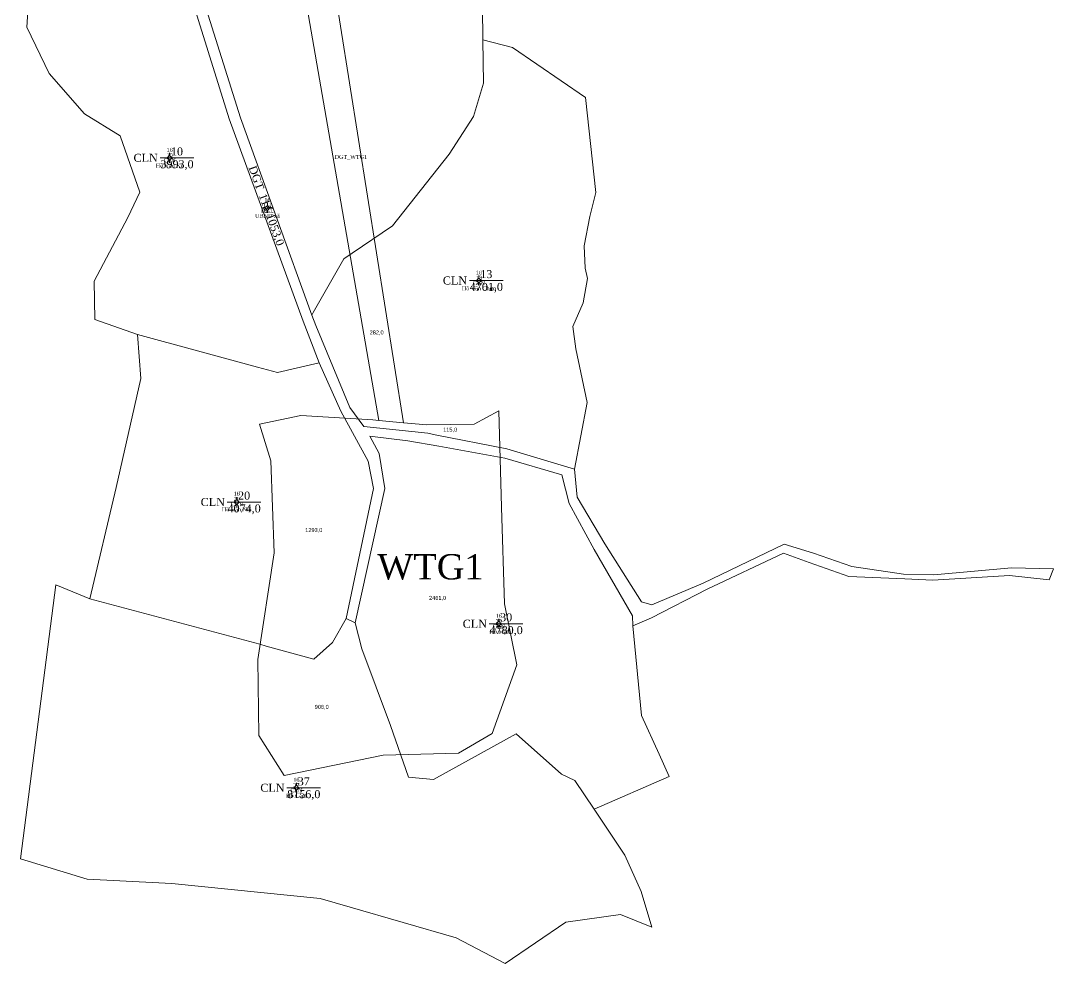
# Model space of a CAD drawing. Header units: metres. Extents: x 546523 to 548566, y 1840677 to 1842758.
# Drawn here: x 548003.8 to 548261.8, y 1840706.9 to 1840942.4 of the extents above; entities that cross this region are included whole.
import ezdxf
from ezdxf.enums import TextEntityAlignment as Align

# ---------------------------------------------------------------- set-up
doc = ezdxf.new("R2010")
doc.units = ezdxf.units.M
doc.header["$MEASUREMENT"] = 0
for name, color, linetype, lineweight in [('Level 10', 7, 'Continuous', 0), ('Level 11', 7, 'Continuous', 0), ('Level 13', 7, 'Continuous', 0), ('Level 15', 7, 'Continuous', 0), ('Level 2', 7, 'Continuous', 0), ('Level 28', 7, 'Continuous', 0), ('Level 30', 7, 'Continuous', 0), ('Level 4', 7, 'Continuous', 0), ('Level 5', 7, 'Continuous', 0)]:
    doc.layers.add(name, color=color, linetype=linetype, lineweight=lineweight)
doc.styles.add('Style-Arial', font='arial.ttf')
doc.styles.add('Style-Times New Roman', font='times.ttf')
doc.styles.add('Style-Vntime', font='Vntime.shx')

# ---------------------------------------------------------------- blocks, each defined once
blk = doc.blocks.new('CENTRD')
at = {"layer": 'Level 11', "linetype": 'Continuous', "lineweight": 0}
h = blk.add_hatch(color=1, dxfattribs=at)
edge = h.paths.add_edge_path()
edge.add_arc((0, 0), 1.5, 0, 360)
at = {"layer": 'Level 11', "color": 1, "linetype": 'Continuous', "lineweight": 0}
for p, q in [((-6.2, 0), (-12.5, 0)), ((0, 6.2), (-6.2, 0)), ((-6.2, 0), (0, -6.2)), ((0, 12.5), (0, 6.2)), ((6.2, 0), (0, 6.2)), ((0, -6.2), (6.2, 0)), ((12.5, 0), (6.2, 0)), ((0, -6.2), (0, -12.5))]:
    blk.add_line(p, q, dxfattribs=at)
blk = doc.blocks.new('N_THUA_60')
at = {"layer": 'Level 13', "color": 7, "linetype": 'Continuous', "lineweight": 0}
blk.add_line((-2.37, 0), (6.04, 0), dxfattribs=at)
at = {"layer": 'Level 13', "color": 5, "linetype": 'Continuous', "lineweight": 0, "style": 'Style-Times New Roman'}
blk.add_text('10', height=2, dxfattribs=at).set_placement((1.83, 1.6), align=Align.MIDDLE_CENTER)
at = {"layer": 'Level 2', "color": 3, "linetype": 'Continuous', "lineweight": 0, "style": 'Style-Times New Roman'}
blk.add_text('CLN', height=2, dxfattribs=at).set_placement((-2.97, 0), align=Align.MIDDLE_RIGHT)
at = {"layer": 'Level 4', "color": 1, "linetype": 'Continuous', "lineweight": 0, "style": 'Style-Times New Roman'}
blk.add_text('3993,0', height=2, dxfattribs=at).set_placement((1.83, -1.6), align=Align.MIDDLE_CENTER)
blk = doc.blocks.new('N_THUA_61')
at = {"layer": 'Level 13', "color": 7, "linetype": 'Continuous', "lineweight": 0}
blk.add_line((-2.37, 0), (6.04, 0), dxfattribs=at)
at = {"layer": 'Level 13', "color": 5, "linetype": 'Continuous', "lineweight": 0, "style": 'Style-Times New Roman'}
blk.add_text('13', height=2, dxfattribs=at).set_placement((1.84, 1.6), align=Align.MIDDLE_CENTER)
at = {"layer": 'Level 2', "color": 3, "linetype": 'Continuous', "lineweight": 0, "style": 'Style-Times New Roman'}
blk.add_text('CLN', height=2, dxfattribs=at).set_placement((-2.97, 0), align=Align.MIDDLE_RIGHT)
at = {"layer": 'Level 4', "color": 1, "linetype": 'Continuous', "lineweight": 0, "style": 'Style-Times New Roman'}
blk.add_text('4701,0', height=2, dxfattribs=at).set_placement((1.84, -1.6), align=Align.MIDDLE_CENTER)
blk = doc.blocks.new('N_THUA_62')
at = {"layer": 'Level 13', "color": 7, "linetype": 'Continuous', "lineweight": 0}
blk.add_line((-2.37, 0), (6.04, 0), dxfattribs=at)
at = {"layer": 'Level 13', "color": 5, "linetype": 'Continuous', "lineweight": 0, "style": 'Style-Times New Roman'}
blk.add_text('20', height=2, dxfattribs=at).set_placement((1.83, 1.6), align=Align.MIDDLE_CENTER)
at = {"layer": 'Level 2', "color": 3, "linetype": 'Continuous', "lineweight": 0, "style": 'Style-Times New Roman'}
blk.add_text('CLN', height=2, dxfattribs=at).set_placement((-2.97, 0), align=Align.MIDDLE_RIGHT)
at = {"layer": 'Level 4', "color": 1, "linetype": 'Continuous', "lineweight": 0, "style": 'Style-Times New Roman'}
blk.add_text('4074,0', height=2, dxfattribs=at).set_placement((1.83, -1.6), align=Align.MIDDLE_CENTER)
blk = doc.blocks.new('N_THUA_63')
at = {"layer": 'Level 13', "color": 7, "linetype": 'Continuous', "lineweight": 0}
blk.add_line((-2.37, 0), (6.04, 0), dxfattribs=at)
at = {"layer": 'Level 13', "color": 5, "linetype": 'Continuous', "lineweight": 0, "style": 'Style-Times New Roman'}
blk.add_text('30', height=2, dxfattribs=at).set_placement((1.83, 1.6), align=Align.MIDDLE_CENTER)
at = {"layer": 'Level 2', "color": 3, "linetype": 'Continuous', "lineweight": 0, "style": 'Style-Times New Roman'}
blk.add_text('CLN', height=2, dxfattribs=at).set_placement((-2.97, 0), align=Align.MIDDLE_RIGHT)
at = {"layer": 'Level 4', "color": 1, "linetype": 'Continuous', "lineweight": 0, "style": 'Style-Times New Roman'}
blk.add_text('4780,0', height=2, dxfattribs=at).set_placement((1.83, -1.6), align=Align.MIDDLE_CENTER)
blk = doc.blocks.new('N_THUA_64')
at = {"layer": 'Level 13', "color": 7, "linetype": 'Continuous', "lineweight": 0}
blk.add_line((-2.37, 0), (6.04, 0), dxfattribs=at)
at = {"layer": 'Level 13', "color": 5, "linetype": 'Continuous', "lineweight": 0, "style": 'Style-Times New Roman'}
blk.add_text('37', height=2, dxfattribs=at).set_placement((1.84, 1.6), align=Align.MIDDLE_CENTER)
at = {"layer": 'Level 2', "color": 3, "linetype": 'Continuous', "lineweight": 0, "style": 'Style-Times New Roman'}
blk.add_text('CLN', height=2, dxfattribs=at).set_placement((-2.97, 0), align=Align.MIDDLE_RIGHT)
at = {"layer": 'Level 4', "color": 1, "linetype": 'Continuous', "lineweight": 0, "style": 'Style-Times New Roman'}
blk.add_text('8156,0', height=2, dxfattribs=at).set_placement((1.84, -1.6), align=Align.MIDDLE_CENTER)
blk = doc.blocks.new('N_THUA_65')
at = {"layer": 'Level 13', "color": 5, "linetype": 'Continuous', "lineweight": 0, "style": 'Style-Times New Roman'}
blk.add_text('111', height=2, rotation=289.8849, dxfattribs=at).set_placement((0.28, -0.77), align=Align.MIDDLE_RIGHT)
at = {"layer": 'Level 13', "color": 7, "linetype": 'Continuous', "lineweight": 0, "style": 'Style-Times New Roman'}
blk.add_text('/', height=2, rotation=289.8849, dxfattribs=at).set_placement((0.41, -1.13), align=Align.MIDDLE_CENTER)
at = {"layer": 'Level 2', "color": 3, "linetype": 'Continuous', "lineweight": 0, "style": 'Style-Times New Roman'}
blk.add_text('DGT ', height=2, rotation=289.8849, dxfattribs=at).set_placement((-1.42, 3.91), align=Align.MIDDLE_RIGHT)
at = {"layer": 'Level 4', "color": 1, "linetype": 'Continuous', "lineweight": 0, "style": 'Style-Times New Roman'}
blk.add_text('1053,0', height=2, rotation=289.8849, dxfattribs=at).set_placement((0.54, -1.5), align=Align.MIDDLE_LEFT)

msp = doc.modelspace()

# ---------------------------------------------------------------- linework, layer by layer
at = {"layer": 'Level 10', "color": 5, "linetype": 'Continuous', "lineweight": 0}
msp.add_line((548085.11, 1840793), (548087.39, 1840791.94), dxfattribs=at)
at = {"layer": 'Level 10', "color": 5, "linetype": 'Continuous', "lineweight": 0, "flags": 128}
for points in [[(548119.28, 1840937.58), (548119.21, 1840945.67), (548121.48, 1840954.63), (548121.96, 1840963.96), (548123.15, 1841035.37), (548123.68, 1841040.83), (548124.85, 1841043.04), (548126.97, 1841045.74), (548131.44, 1841047.96), (548142.52, 1841052.21)], [(548038.15, 1840987.46), (548039.77, 1840978.45), (548058.71, 1840918.07), (548076.52, 1840868.83)], [(548038.15, 1840974.83), (548055.9, 1840917.87), (548074.4, 1840867.28), (548076.05, 1840863), (548078.4, 1840856.92)], [(548032.96, 1840863.99), (548022.35, 1840867.73), (548022.2, 1840877.29), (548030.6, 1840893.18), (548033.62, 1840899.52), (548028.69, 1840913.58), (548019.76, 1840919.07), (548010.96, 1840929.19), (548005.38, 1840940.77), (548005.57, 1840944.68), (548007.74, 1840947.2)], [(548076.52, 1840868.83), (548076.91, 1840869.51), (548084.51, 1840882.91), (548086.6, 1840884.32), (548096.69, 1840891.12), (548110.86, 1840909.06), (548116.91, 1840918.47), (548119.46, 1840926.73), (548119.28, 1840937.58)], [(548119.28, 1840937.58), (548126.71, 1840935.67), (548144.94, 1840923.19), (548147.47, 1840899.46), (548145.96, 1840893.46), (548144.59, 1840886.11), (548144.81, 1840880.52), (548145.37, 1840878.01), (548144.34, 1840871.92), (548141.7, 1840866), (548142.53, 1840860.37), (548145.31, 1840847.02), (548142.17, 1840830.31)], [(548076.52, 1840868.83), (548077.58, 1840866.25), (548086.04, 1840845.72), (548089.56, 1840840.98), (548105.55, 1840839.3), (548107.35, 1840838.95), (548125.28, 1840835.42), (548142.17, 1840830.31)], [(548021.08, 1840797.97), (548027.71, 1840825.75), (548033.87, 1840852.95), (548032.96, 1840863.99)], [(548032.96, 1840863.99), (548063.01, 1840855.84), (548067.98, 1840854.49), (548078.4, 1840856.92)], [(548085.11, 1840793), (548091.93, 1840825.54), (548090.62, 1840832.31), (548083.83, 1840844.83), (548078.4, 1840856.92)], [(548087.39, 1840791.94), (548094.79, 1840825.49), (548093.36, 1840834.26), (548091, 1840838.6), (548100.55, 1840837.43), (548108.27, 1840836.05), (548124.79, 1840833.1), (548138.96, 1840828.94), (548140.84, 1840821.73), (548147.06, 1840810.23), (548156.62, 1840793.68), (548156.75, 1840791.19)], [(548156.75, 1840791.19), (548161.37, 1840793.19), (548175.31, 1840800.32), (548194.35, 1840809.38), (548200.78, 1840806.98), (548210.7, 1840803.53), (548224.66, 1840802.95), (548231.68, 1840802.62), (548250.78, 1840803.76), (548260.74, 1840802.69), (548261.77, 1840805.4), (548251.28, 1840805.7), (548231.9, 1840803.94), (548224.35, 1840804.11), (548211.46, 1840805.99), (548201.89, 1840809.31), (548194.5, 1840811.6), (548174.33, 1840801.87), (548161.49, 1840796.42), (548158.87, 1840797.23), (548149.71, 1840811.7), (548142.84, 1840823.3), (548142.17, 1840830.31)], [(548147.08, 1840745.36), (548154.75, 1840733.91), (548158.83, 1840724.8), (548161.49, 1840715.94), (548153.67, 1840719.05), (548140.02, 1840717.18), (548124.85, 1840706.87), (548112.57, 1840713.26), (548086.13, 1840720.92), (548078.62, 1840723.11), (548041.58, 1840726.86), (548020.43, 1840727.89), (548003.81, 1840732.99), (548012.57, 1840801.47), (548021.08, 1840797.97)], [(548021.08, 1840797.97), (548063.55, 1840786.58), (548065.14, 1840786.15), (548077.01, 1840782.85), (548081.7, 1840787.01), (548085.11, 1840793)], [(548087.39, 1840791.94), (548089.07, 1840785.43), (548096.18, 1840766.29), (548100.68, 1840753.42), (548106.91, 1840752.78), (548125.18, 1840762.87), (548127.61, 1840764.21), (548138.93, 1840754.12), (548142.26, 1840752.55), (548147.08, 1840745.36)], [(548147.08, 1840745.36), (548165.8, 1840753.57), (548163.34, 1840759.15), (548158.91, 1840768.79), (548156.75, 1840791.19)]]:
    msp.add_lwpolyline(points, dxfattribs=at)
at = {"layer": 'Level 30', "color": 7, "linetype": 'Continuous', "lineweight": 0}
msp.add_line((548093.26, 1840842.5), (548099.48, 1840841.93), dxfattribs=at)
at = {"layer": 'Level 30', "color": 1, "linetype": 'Continuous', "lineweight": 0, "flags": 128}
msp.add_lwpolyline([(548072.45, 1841011.9), (548099.48, 1840841.93), (548105.26, 1840841.4), (548117.08, 1840841.61), (548123.24, 1840844.94), (548123.92, 1840820.85), (548124.71, 1840796.67), (548127.79, 1840781.44), (548121.56, 1840764.31), (548113.14, 1840759.34), (548094.39, 1840758.84), (548069.66, 1840753.77), (548063.32, 1840763.79), (548063.07, 1840782.77), (548067.12, 1840809.44), (548066.31, 1840832.43), (548063.47, 1840841.55), (548073.81, 1840843.78), (548091.82, 1840842.63), (548093.26, 1840842.5), (548061.9, 1841023.22)], dxfattribs=at)

# ---------------------------------------------------------------- block references
at = {"layer": 'Level 11', "color": 1, "linetype": 'Continuous', "lineweight": 0, "xscale": 0.1, "yscale": 0.1, "zscale": 0.1}
for p in [(548041.03, 1840908.12), (548065.44, 1840895.59), (548118.29, 1840877.47), (548057.8, 1840822.13), (548123.25, 1840791.72), (548072.69, 1840750.74)]:
    msp.add_blockref('CENTRD', p, dxfattribs=at)
at = {"layer": 'Level 2', "color": 3, "linetype": 'Continuous', "lineweight": 0}
for name, p in [('N_THUA_60', (548041.03, 1840908.12)), ('N_THUA_65', (548065.44, 1840895.59)), ('N_THUA_61', (548118.29, 1840877.47)), ('N_THUA_62', (548057.8, 1840822.13)), ('N_THUA_63', (548123.25, 1840791.72)), ('N_THUA_64', (548072.69, 1840750.74))]:
    msp.add_blockref(name, p, dxfattribs=at)

# ---------------------------------------------------------------- texts
at = {"layer": 'Level 15', "color": 1, "linetype": 'Continuous', "lineweight": 0, "char_height": 1, "attachment_point": 5, "line_spacing_factor": 0.790735, "style": 'Style-Times New Roman'}
for s, insert in [('16\\P10\\PCLN\\PHồ Văn Kè', (548041.03, 1840908.12)), ('16\\P111\\PDGT\\PUBND xã', (548065.44, 1840895.59)), ('16\\P13\\PCLN\\PHồ Văn Chưn', (548118.29, 1840877.47)), ('16\\P20\\PCLN\\PHồ Văn Nội', (548057.8, 1840822.13)), ('16\\P30\\PCLN\\PHồ Mát', (548123.25, 1840791.72)), ('16\\P37\\PCLN\\PHồ Căm', (548072.69, 1840750.74))]:
    msp.add_mtext(s, dxfattribs=dict(at, insert=insert))
at = {"layer": 'Level 28', "color": 1, "linetype": 'Continuous', "lineweight": 0, "style": 'Style-Vntime'}
for s, height, p in [('DGT_WTG1', 0.995, (548082.24, 1840907.85)), ('WTG1', 6.318, (548092.92, 1840802.79))]:
    msp.add_text(s, height=height, dxfattribs=at).set_placement(p)
at = {"layer": 'Level 5', "color": 5, "linetype": 'Continuous', "lineweight": 0, "style": 'Style-Arial'}
for s, p in [('282,0', (548092.73, 1840864.49)), ('115,0', (548111.09, 1840840.21)), ('1293,0', (548077.04, 1840815.12)), ('2461,0', (548107.97, 1840798.18)), ('906,0', (548079.01, 1840770.95))]:
    msp.add_text(s, height=1, dxfattribs=at).set_placement(p, align=Align.MIDDLE_CENTER)

doc.saveas('drawing.dxf')
